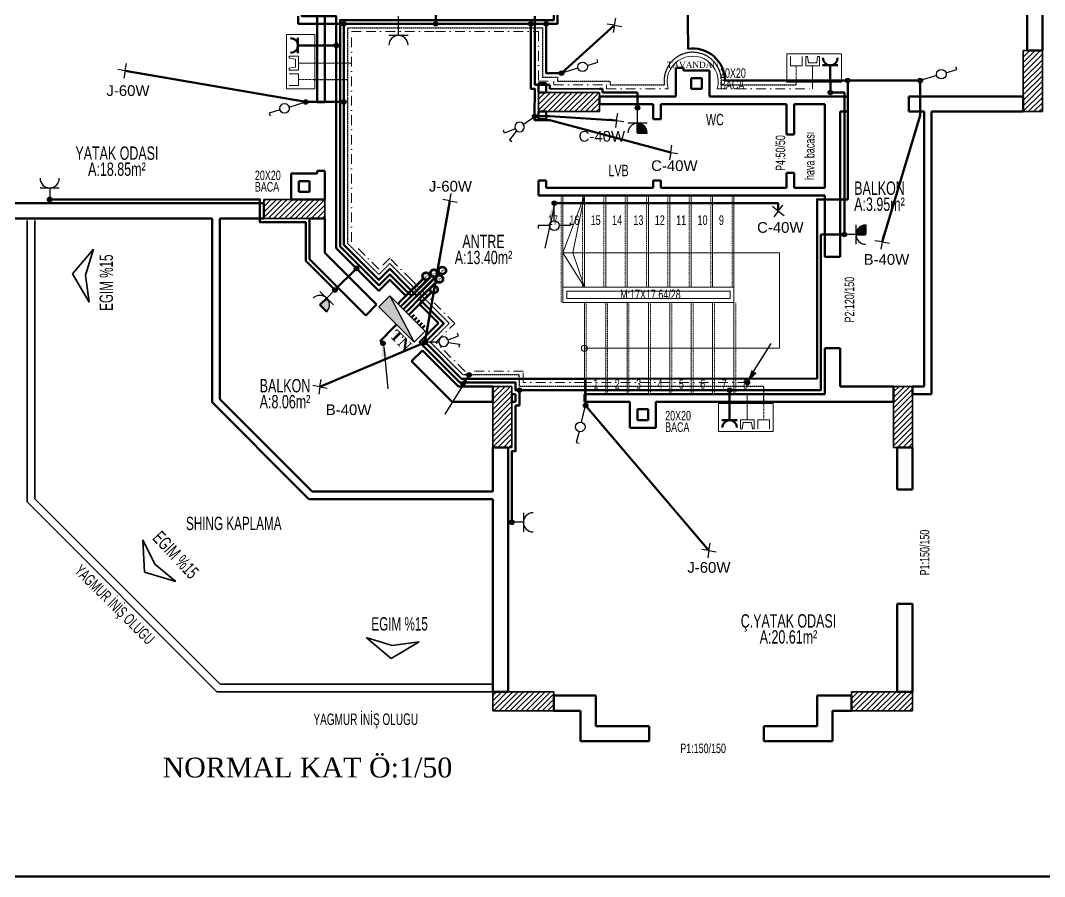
# Model space of a CAD drawing. Header units: millimetres. Extents: x -1928 to 11205, y 969 to 2843.
# Drawn here: x 5630 to 6972, y 969 to 2090 of the extents above; entities that cross this region are included whole.
import ezdxf
from ezdxf.enums import TextEntityAlignment as Align

# ---------------------------------------------------------------- set-up
doc = ezdxf.new("R2010")
doc.units = ezdxf.units.MM
for name, pattern in [('__ZG_T_P__9', [0.1, 0, -0.1]), ('DASHDOT', [25.4, 12.7, -6.35, 0, -6.35]), ('DIVIDE', [1.25, 0.5, -0.25, 0, -0.25, 0, -0.25]), ('HIDDEN', [0.375, 0.25, -0.125])]:
    doc.linetypes.add(name, pattern=pattern)
for name, color, linetype, lineweight in [('1', 180, 'Continuous', 50), ('2', 240, 'Continuous', 35), ('9', 2, 'Continuous', 18), ('AYD.LİNYESİ', 1, 'Continuous', 50), ('DİYAFON', 41, 'DASHDOT', 20), ('DUVAR', 7, 'Continuous', 25), ('EHAT-TV', 7, 'Continuous', 20), ('EHAT_PRIZ', 4, 'Continuous', 50), ('ELEKT', 2, 'Continuous', 50), ('OK', 51, 'Continuous', 20)]:
    doc.layers.add(name, color=color, linetype=linetype, lineweight=lineweight)
for name, color, linetype, lineweight, true_color in [('10', 7, 'Continuous', 13, 0xffc4c4), ('11', 7, '__ZG_T_P__9', 13, 0xffc4c4), ('6', 7, 'Continuous', 25, 0x5454ff), ('7', 7, 'Continuous', 13, 0xd2befc)]:
    doc.layers.add(name, color=color, linetype=linetype, lineweight=lineweight, true_color=true_color)
for name, color, linetype in [('H', 3, 'Continuous'), ('hat', 3, 'Continuous'), ('priz', 4, 'Continuous'), ('S', 2, 'Continuous'), ('TELEFON', 3, 'HIDDEN'), ('ışık', 1, 'Continuous')]:
    doc.layers.add(name, color=color, linetype=linetype)
doc.styles.add('ARIAL', font='arial.ttf')
doc.styles.add('MEKAN', font='times.ttf')
doc.styles.get("Standard").update_dxf_attribs({"font": 'arial.ttf'})

# ---------------------------------------------------------------- blocks, each defined once
blk = doc.blocks.new('ÜÇLÜ GRUP(TEL-TV-PRİZ)')
at = {"layer": 'EHAT-TV', "linetype": 'Continuous'}
blk.add_line((21.5, -2), (1.6, -2), dxfattribs=at)
at = {"layer": 'EHAT-TV', "color": 7, "lineweight": 20}
blk.add_lwpolyline([(25.1, 3.4), (33.5, 4.6), (33.5, 7), (21.5, 7), (21.5, -11), (33.5, -11), (33.5, -8.6), (25.1, -7.4), (25.1, 3.4)], dxfattribs=at)
at = {"layer": 'EHAT_PRIZ'}
for p, q in [((22.1, 31.3), (22.1, 11.2)), ((22.1, 21.2), (1.9, 21.2))]:
    blk.add_line(p, q, dxfattribs=at)
blk.add_arc((31.7, 21.2), 9.6, 90, 270, dxfattribs=at)
at = {"layer": 'OK'}
blk.add_lwpolyline([(0, 35.7), (37, 35.7), (37, -35.7), (0, -35.7)], close=True, dxfattribs=at)
at = {"layer": 'TELEFON', "color": 3, "linetype": 'DIVIDE', "lineweight": 20}
blk.add_line((21.5, -23.5), (1.6, -23.5), dxfattribs=at)
at = {"layer": 'TELEFON', "color": 3, "linetype": 'Continuous', "lineweight": 20}
for p, q in [((21.5, -15.8), (33.5, -15.8)), ((21.5, -31.1), (21.5, -15.8)), ((33.5, -31.1), (21.5, -31.1))]:
    blk.add_line(p, q, dxfattribs=at)
blk = doc.blocks.new('B')
at = {"layer": 'hat'}
blk.add_hatch(color=256, dxfattribs=at).paths.add_polyline_path([(3, -0.1, 1), (-3, -0.1, 1)])
blk.add_circle((0, -0.1), 3, dxfattribs=at)
blk = doc.blocks.new('NORA')
for p, q in [((0, 0.228), (-0.032, 0.228)), ((0, 0.105), (0, 0.228))]:
    blk.add_line(p, q)
blk.add_circle((0, 0.053), 0.0525)
blk = doc.blocks.new('A')
at = {"layer": 'S', "xscale": 100, "yscale": 100, "zscale": 100, "rotation": 180}
blk.add_blockref('NORA', (0, 0), dxfattribs=at)
blk = doc.blocks.new('K')
at = {"layer": 'S', "color": 2}
for p, q in [((-4.5, 22.2), (-7.6, 21.3)), ((-1.4, 10.3), (-4.5, 22.2)), ((1.4, 10.3), (4.5, 22.2)), ((4.5, 22.2), (7.6, 21.3))]:
    blk.add_line(p, q, dxfattribs=at)
blk.add_circle((0, 5.2), 5.25, dxfattribs=at)
blk = doc.blocks.new('VAVIY')
for p, q in [((-0.175, 0.053), (-0.175, 0.021)), ((-0.052, 0.053), (-0.175, 0.053)), ((0.175, 0.053), (0.053, 0.053)), ((0.175, 0.084), (0.175, 0.053))]:
    blk.add_line(p, q)
blk.add_circle((0, 0.053), 0.0525)
blk = doc.blocks.new('V')
at = {"layer": 'S', "xscale": 100, "yscale": 100, "zscale": 100, "rotation": 180}
blk.add_blockref('VAVIY', (0, 10.5), dxfattribs=at)

msp = doc.modelspace()

# ---------------------------------------------------------------- hatches: boundary and pattern name
at = {"layer": 'EHAT_PRIZ', "linetype": 'ByBlock'}
h = msp.add_hatch(color=0, dxfattribs=at)
h.dxf.hatch_style = 1
h.paths.add_polyline_path([(6438.8, 1955.5), (6438.8, 1942.9), (6451.4, 1942.9, 0.414214)])
at = {"layer": 'EHAT_PRIZ'}
h = msp.add_hatch(color=0, dxfattribs=at)
h.dxf.hatch_style = 1
h.paths.add_polyline_path([(6737.5, 1809.6), (6737.5, 1822.2, 0.414214), (6724.9, 1809.6)])
h = msp.add_hatch(color=0, dxfattribs=at)
h.dxf.hatch_style = 1
h.paths.add_polyline_path([(6031.6, 1726.3), (6022.7, 1717.4), (6031.6, 1708.5, 0.414214)])

# ---------------------------------------------------------------- linework, layer by layer
for p, q in [((6317.7, 1792), (6329.8, 1846.6)), ((6613.6, 1667.1), (6583.9, 1619.7)), ((6111.9, 1607.5), (6106.7, 1663.1)), ((6186.9, 1574.4), (6216.6, 1621.8))]:
    msp.add_line(p, q)
at = {"lineweight": 211}
for p, q in [((6149.6, 1729.2), (6179.5, 1759.2)), ((6135.4, 1729.2), (6158.3, 1752.1)), ((6142.5, 1729.2), (6168.9, 1755.7)), ((6152.9, 1725.5), (6175.7, 1748.1)), ((6153.1, 1718.6), (6168.7, 1734.2))]:
    msp.add_line(p, q, dxfattribs=at)
at = {"color": 2, "lineweight": 211, "true_color": 0xf1eb1f}
for centre in [(6162, 1755.2), (6172.3, 1759.1), (6183, 1762.6), (6179.1, 1751.5), (6172.1, 1737.7)]:
    msp.add_circle(centre, 4.82, dxfattribs=at)
for points in [[(6330, 1833.5), (6322.5, 1835.1), (6329.7, 1850.8)], [(6110.9, 1650.7), (6103.3, 1649.9), (6105.3, 1667.1)], [(6212.4, 1609.4), (6205.9, 1613.4), (6217.9, 1625.8)], [(6588.1, 1632.1), (6594.7, 1628.1), (6582.6, 1615.7)]]:
    msp.add_solid(points)
at = {"layer": '1', "color": 180, "linetype": 'ByBlock', "lineweight": 50}
for p, q in [((6949.1, 2150.7), (6949.1, 2050.7)), ((6969.1, 2050.7), (6969.1, 2150.7)), ((6019.1, 2100.7), (6019.1, 2040.7)), ((6029.1, 2040.7), (6029.1, 2100.7)), ((6019.1, 2040.7), (6019.1, 1983.2)), ((6029.1, 1983.2), (6029.1, 2040.7)), ((6949.1, 2050.7), (6969.1, 2050.7)), ((6489.1, 2028.2), (6499.1, 2028.2)), ((6489.1, 2028.2), (6489.1, 1990.7)), ((6499.1, 2024.8), (6499.1, 2028.2)), ((6533.2, 2024.8), (6499.1, 2024.8)), ((6509.1, 2000.7), (6509.1, 2014.8)), ((6509.1, 2014.8), (6523.2, 2014.8)), ((6523.2, 2014.8), (6523.2, 2000.7)), ((6533.2, 2014.8), (6533.2, 2024.8)), ((6533.2, 1990.7), (6533.2, 2014.8)), ((6309.1, 2008.2), (6319.1, 2008.2)), ((6309.1, 2008.2), (6309.1, 1995.7)), ((6319.1, 1995.7), (6319.1, 2008.2)), ((6523.2, 2000.7), (6509.1, 2000.7)), ((6309.1, 1995.7), (6319.1, 1995.7)), ((6489.1, 1990.7), (6389.1, 1990.7)), ((6389.1, 1990.7), (6389.1, 1980.7)), ((6684.1, 1990.7), (6533.2, 1990.7)), ((6704.1, 1990.7), (6684.1, 1990.7)), ((6714.1, 1990.7), (6704.1, 1990.7)), ((6714.1, 1990.7), (6714.1, 1970.7)), ((6794.1, 1970.7), (6794.1, 1990.7)), ((6944.1, 1990.7), (6794.1, 1990.7)), ((6944.1, 1970.7), (6944.1, 1990.7)), ((6029.1, 1983.2), (6019.1, 1983.2)), ((6389.1, 1980.7), (6459.1, 1980.7)), ((6459.1, 1980.7), (6459.1, 1960.7)), ((6469.1, 1980.7), (6634.1, 1980.7)), ((6469.1, 1960.7), (6469.1, 1980.7)), ((6634.1, 1980.7), (6634.1, 1940.7)), ((6644.1, 1980.7), (6684.1, 1980.7)), ((6644.1, 1940.7), (6644.1, 1980.7)), ((6684.1, 1980.7), (6684.1, 1870.7)), ((6309.1, 1970.7), (6309.1, 1960.7)), ((6319.1, 1970.7), (6309.1, 1970.7)), ((6319.1, 1960.7), (6309.1, 1960.7)), ((6319.1, 1960.7), (6319.1, 1970.7)), ((6469.1, 1960.7), (6459.1, 1960.7)), ((6704.1, 1780.7), (6704.1, 1970.7)), ((6704.1, 1970.7), (6714.1, 1970.7)), ((6794.1, 1970.7), (6814.1, 1970.7)), ((6814.1, 1970.7), (6814.1, 1610.7)), ((6824.1, 1600.7), (6824.1, 1970.7)), ((6824.1, 1970.7), (6944.1, 1970.7)), ((6644.1, 1940.7), (6634.1, 1940.7)), ((6019.1, 1893.2), (6029.1, 1893.2)), ((6019.1, 1893.2), (6019.1, 1889.8)), ((6029.1, 1855.7), (6029.1, 1893.2)), ((6019.1, 1889.8), (5984.9, 1889.8)), ((5984.9, 1889.8), (5984.9, 1879.8)), ((5984.9, 1879.8), (5984.9, 1855.7)), ((5994.9, 1865.7), (5994.9, 1879.8)), ((5994.9, 1879.8), (6009.1, 1879.8)), ((6009.1, 1879.8), (6009.1, 1865.7)), ((6309.1, 1880.7), (6319.1, 1880.7)), ((6309.1, 1880.7), (6309.1, 1860.7)), ((6319.1, 1870.7), (6319.1, 1880.7)), ((6459.1, 1880.7), (6469.1, 1880.7)), ((6459.1, 1880.7), (6459.1, 1870.7)), ((6469.1, 1870.7), (6469.1, 1880.7)), ((6634.1, 1890.7), (6644.1, 1890.7)), ((6634.1, 1890.7), (6634.1, 1870.7)), ((6644.1, 1870.7), (6644.1, 1890.7)), ((6009.1, 1865.7), (5994.9, 1865.7)), ((6459.1, 1870.7), (6319.1, 1870.7)), ((6634.1, 1870.7), (6469.1, 1870.7)), ((6684.1, 1870.7), (6644.1, 1870.7)), ((5984.9, 1855.7), (5994.9, 1855.7)), ((5994.9, 1855.7), (6009.1, 1855.7)), ((6009.1, 1855.7), (6019.1, 1855.7)), ((6019.1, 1855.7), (6029.1, 1855.7)), ((6309.1, 1860.7), (6319.1, 1860.7)), ((6319.1, 1860.7), (6684.1, 1860.7)), ((6684.1, 1860.7), (6684.1, 1780.7)), ((5949.1, 1850.7), (5534.1, 1850.7)), ((5949.1, 1830.7), (5949.1, 1850.7)), ((5534.1, 1830.7), (5881.5, 1830.7)), ((5881.5, 1830.7), (5881.5, 1590)), ((5891.5, 1830.7), (5949.1, 1830.7)), ((5891.5, 1594.1), (5891.5, 1830.7)), ((6009.1, 1830.7), (6009.1, 1777.4)), ((6029.1, 1830.7), (6009.1, 1830.7)), ((6029.1, 1785.7), (6029.1, 1830.7)), ((6096.8, 1718), (6029.1, 1785.7)), ((6009.1, 1777.4), (6082.7, 1703.8)), ((6704.1, 1780.7), (6684.1, 1780.7)), ((6096.8, 1718), (6082.7, 1703.8)), ((6142.8, 1643.7), (6156.9, 1657.8)), ((6204.1, 1610.7), (6156.9, 1657.8)), ((6684.1, 1660.7), (6704.1, 1660.7)), ((6684.1, 1660.7), (6684.1, 1600.7)), ((6704.1, 1610.7), (6704.1, 1660.7)), ((6142.8, 1643.7), (6195.8, 1590.7)), ((6249.1, 1610.7), (6204.1, 1610.7)), ((6249.1, 1590.7), (6249.1, 1610.7)), ((6774.1, 1610.7), (6704.1, 1610.7)), ((6774.1, 1590.7), (6774.1, 1610.7)), ((6814.1, 1610.7), (6799.1, 1610.7)), ((6799.1, 1610.7), (6799.1, 1600.7)), ((6279.1, 1600.7), (6274.1, 1600.7)), ((6274.1, 1600.7), (6274.1, 1590.7)), ((6279.1, 1600.7), (6279.1, 1590.7)), ((6369.1, 1590.7), (6369.1, 1600.7)), ((6684.1, 1600.7), (6369.1, 1600.7)), ((6799.1, 1600.7), (6814.1, 1600.7)), ((6814.1, 1600.7), (6824.1, 1600.7)), ((5881.5, 1590), (5998.3, 1473.1)), ((6012.5, 1473.1), (5891.5, 1594.1)), ((6195.8, 1590.7), (6249.1, 1590.7)), ((6274.1, 1590.7), (6279.1, 1590.7)), ((6369.1, 1590.7), (6428.7, 1590.7)), ((6428.7, 1590.7), (6428.7, 1580.7)), ((6462.9, 1590.7), (6684.1, 1590.7)), ((6462.9, 1580.7), (6462.9, 1590.7)), ((6684.1, 1590.7), (6704.1, 1590.7)), ((6704.1, 1590.7), (6774.1, 1590.7)), ((6428.7, 1580.7), (6428.7, 1556.6)), ((6438.7, 1580.7), (6452.9, 1580.7)), ((6438.7, 1566.6), (6438.7, 1580.7)), ((6452.9, 1580.7), (6452.9, 1566.6)), ((6462.9, 1556.6), (6462.9, 1580.7)), ((6428.7, 1556.6), (6438.7, 1556.6)), ((6452.9, 1566.6), (6438.7, 1566.6)), ((6438.7, 1556.6), (6452.9, 1556.6)), ((6452.9, 1556.6), (6462.9, 1556.6)), ((6249.1, 1530.7), (6249.1, 1473.1)), ((6269.1, 1530.7), (6249.1, 1530.7)), ((6269.1, 1210.7), (6269.1, 1530.7)), ((6799.1, 1530.7), (6779.1, 1530.7)), ((6779.1, 1530.7), (6779.1, 1475.7)), ((6799.1, 1475.7), (6799.1, 1530.7)), ((6799.1, 1475.7), (6779.1, 1475.7)), ((5998.3, 1473.1), (6008.3, 1463.1)), ((6008.3, 1463.1), (6249.1, 1463.1)), ((6249.1, 1473.1), (6012.5, 1473.1)), ((6249.1, 1463.1), (6249.1, 1210.7)), ((6779.1, 1325.7), (6799.1, 1325.7)), ((6779.1, 1325.7), (6779.1, 1210.7)), ((6799.1, 1210.7), (6799.1, 1325.7)), ((6249.1, 1210.7), (6269.1, 1210.7)), ((6779.1, 1210.7), (6799.1, 1210.7)), ((6364.1, 1205.7), (6329.1, 1205.7)), ((6329.1, 1205.7), (6329.1, 1185.7)), ((6384.1, 1205.7), (6364.1, 1205.7)), ((6384.1, 1165.7), (6384.1, 1205.7)), ((6694.1, 1205.7), (6674.1, 1205.7)), ((6674.1, 1205.7), (6674.1, 1165.7)), ((6719.1, 1205.7), (6694.1, 1205.7)), ((6719.1, 1185.7), (6719.1, 1205.7)), ((6329.1, 1185.7), (6364.1, 1185.7)), ((6364.1, 1185.7), (6364.1, 1145.7)), ((6694.1, 1185.7), (6719.1, 1185.7)), ((6694.1, 1145.7), (6694.1, 1185.7)), ((6454.1, 1165.7), (6384.1, 1165.7)), ((6454.1, 1165.7), (6454.1, 1145.7)), ((6604.1, 1145.7), (6604.1, 1165.7)), ((6674.1, 1165.7), (6604.1, 1165.7)), ((6364.1, 1145.7), (6384.1, 1145.7)), ((6384.1, 1145.7), (6454.1, 1145.7)), ((6604.1, 1145.7), (6674.1, 1145.7)), ((6674.1, 1145.7), (6694.1, 1145.7))]:
    msp.add_line(p, q, dxfattribs=at)
at = {"layer": '10', "color": 254, "linetype": 'ByBlock', "lineweight": 13, "true_color": 0xffc4c4}
for p, q in [((6341.1, 1785.7), (6369.1, 1860.7)), ((6341.1, 1720.7), (6341.1, 1860.7)), ((6369.1, 1860.7), (6354, 1785.7)), ((6369.1, 1740.7), (6369.1, 1860.7)), ((6397.1, 1740.7), (6397.1, 1860.7)), ((6425.1, 1740.7), (6425.1, 1860.7)), ((6453.1, 1740.7), (6453.1, 1860.7)), ((6481.1, 1740.7), (6481.1, 1860.7)), ((6509.1, 1740.7), (6509.1, 1860.7)), ((6537.1, 1740.7), (6537.1, 1860.7)), ((6565.1, 1720.7), (6565.1, 1860.7)), ((6369.1, 1740.7), (6341.1, 1785.7)), ((6341.1, 1785.7), (6624.6, 1785.7)), ((6354, 1785.7), (6369.1, 1740.7)), ((6624.6, 1785.7), (6624.6, 1660.7)), ((6341.1, 1740.7), (6565.1, 1740.7)), ((6346.1, 1735.7), (6560.1, 1735.7)), ((6346.1, 1725.7), (6346.1, 1735.7)), ((6560.1, 1735.7), (6560.1, 1725.7)), ((6565.1, 1720.7), (6341.1, 1720.7)), ((6560.1, 1725.7), (6346.1, 1725.7)), ((6369.1, 1720.7), (6369.1, 1600.7)), ((6397.1, 1720.7), (6397.1, 1600.7)), ((6425.1, 1720.7), (6425.1, 1600.7)), ((6453.1, 1720.7), (6453.1, 1600.7)), ((6481.1, 1720.7), (6481.1, 1600.7)), ((6509.1, 1720.7), (6509.1, 1600.7)), ((6537.1, 1720.7), (6537.1, 1600.7)), ((6565.1, 1720.7), (6565.1, 1600.7)), ((6369.1, 1660.7), (6624.6, 1660.7))]:
    msp.add_line(p, q, dxfattribs=at)
msp.add_circle((6369.1, 1660.7), 3.92, dxfattribs=at)
at = {"layer": '11', "color": 254, "linetype": '__ZG_T_P__9', "lineweight": 13, "true_color": 0xffc4c4}
for p, q in [((6338.6, 1720.7), (6338.6, 1860.7)), ((6366.6, 1740.7), (6366.6, 1860.7)), ((6394.6, 1740.7), (6394.6, 1860.7)), ((6422.6, 1740.7), (6422.6, 1860.7)), ((6450.6, 1740.7), (6450.6, 1860.7)), ((6478.6, 1740.7), (6478.6, 1860.7)), ((6506.6, 1740.7), (6506.6, 1860.7)), ((6534.6, 1740.7), (6534.6, 1860.7)), ((6562.6, 1740.7), (6562.6, 1860.7)), ((6371.6, 1720.7), (6371.6, 1600.7)), ((6399.6, 1720.7), (6399.6, 1600.7)), ((6427.6, 1720.7), (6427.6, 1600.7)), ((6455.6, 1720.7), (6455.6, 1600.7)), ((6483.6, 1720.7), (6483.6, 1600.7)), ((6511.6, 1720.7), (6511.6, 1600.7)), ((6539.6, 1720.7), (6539.6, 1600.7)), ((6567.6, 1720.7), (6567.6, 1600.7))]:
    msp.add_line(p, q, dxfattribs=at)
at = {"layer": '2', "color": 240, "linetype": 'ByBlock', "lineweight": 35}
for p, q in [((6944.1, 2035), (6959.7, 2050.7)), ((6944.1, 2049.2), (6945.6, 2050.7)), ((6944.1, 2028), (6966.8, 2050.7)), ((6944.1, 2042.1), (6952.7, 2050.7)), ((6949.1, 2050.7), (6944.1, 2050.7)), ((6944.1, 2050.7), (6944.1, 1990.7)), ((6944.1, 2020.9), (6969.1, 2045.9)), ((6969.1, 2050.7), (6949.1, 2050.7)), ((6969.1, 1970.7), (6969.1, 2050.7)), ((6944.1, 2013.8), (6969.1, 2038.8)), ((6944.1, 2006.7), (6969.1, 2031.7)), ((6509.1, 2014.8), (6523.2, 2014.8)), ((6509.1, 2000.7), (6509.1, 2014.8)), ((6523.2, 2014.8), (6523.2, 2000.7)), ((6944.1, 1999.7), (6969.1, 2024.7)), ((6944.1, 1992.6), (6969.1, 2017.6)), ((6523.2, 2000.7), (6509.1, 2000.7)), ((6944.1, 1985.5), (6969.1, 2010.5)), ((6944.1, 1978.5), (6969.1, 2003.5)), ((6309.1, 1979.9), (6324.9, 1995.7)), ((6309.1, 1994), (6310.8, 1995.7)), ((6309.1, 1972.8), (6332, 1995.7)), ((6309.1, 1986.9), (6317.9, 1995.7)), ((6309.1, 1995.7), (6309.1, 1970.7)), ((6319.1, 1995.7), (6309.1, 1995.7)), ((6314.1, 1970.7), (6339.1, 1995.7)), ((6389.1, 1995.7), (6319.1, 1995.7)), ((6321.1, 1970.7), (6346.1, 1995.7)), ((6328.2, 1970.7), (6353.2, 1995.7)), ((6335.3, 1970.7), (6360.3, 1995.7)), ((6342.3, 1970.7), (6367.3, 1995.7)), ((6349.4, 1970.7), (6374.4, 1995.7)), ((6356.5, 1970.7), (6381.5, 1995.7)), ((6363.6, 1970.7), (6388.6, 1995.7)), ((6370.6, 1970.7), (6389.1, 1989.1)), ((6389.1, 1990.7), (6389.1, 1995.7)), ((6389.1, 1980.7), (6389.1, 1990.7)), ((6944.1, 1971.4), (6969.1, 1996.4)), ((6944.1, 1990.7), (6944.1, 1970.7)), ((6950.5, 1970.7), (6969.1, 1989.3)), ((6377.7, 1970.7), (6389.1, 1982.1)), ((6384.8, 1970.7), (6389.1, 1975)), ((6389.1, 1970.7), (6389.1, 1980.7)), ((6957.5, 1970.7), (6969.1, 1982.2)), ((6964.6, 1970.7), (6969.1, 1975.2)), ((6309.1, 1970.7), (6319.1, 1970.7)), ((6319.1, 1970.7), (6389.1, 1970.7)), ((6944.1, 1970.7), (6969.1, 1970.7)), ((5994.9, 1879.8), (6009.1, 1879.8)), ((5994.9, 1865.7), (5994.9, 1879.8)), ((6009.1, 1879.8), (6009.1, 1865.7)), ((6009.1, 1865.7), (5994.9, 1865.7)), ((5949.1, 1832), (5972.8, 1855.7)), ((5949.1, 1846.1), (5958.6, 1855.7)), ((5949.1, 1839.1), (5965.7, 1855.7)), ((5949.1, 1853.2), (5951.6, 1855.7)), ((5949.1, 1855.7), (5949.1, 1850.7)), ((5984.9, 1855.7), (5949.1, 1855.7)), ((5954.9, 1830.7), (5979.9, 1855.7)), ((5961.9, 1830.7), (5986.9, 1855.7)), ((5969, 1830.7), (5994, 1855.7)), ((5976.1, 1830.7), (6001.1, 1855.7)), ((5983.1, 1830.7), (6008.1, 1855.7)), ((5994.9, 1855.7), (5984.9, 1855.7)), ((5990.2, 1830.7), (6015.2, 1855.7)), ((6009.1, 1855.7), (5994.9, 1855.7)), ((5997.3, 1830.7), (6022.3, 1855.7)), ((6004.4, 1830.7), (6029.1, 1855.4)), ((6019.1, 1855.7), (6009.1, 1855.7)), ((6029.1, 1855.7), (6019.1, 1855.7)), ((6029.1, 1830.7), (6029.1, 1855.7)), ((5949.1, 1850.7), (5949.1, 1830.7)), ((6011.4, 1830.7), (6029.1, 1848.3)), ((6018.5, 1830.7), (6029.1, 1841.3)), ((5639.1, 1828.2), (5639.1, 1459.3)), ((5649.1, 1828.2), (5649.1, 1463.4)), ((5949.1, 1830.7), (6009.1, 1830.7)), ((6009.1, 1830.7), (6029.1, 1830.7)), ((6025.6, 1830.7), (6029.1, 1834.2)), ((5726, 1790.7), (5698.5, 1758)), ((5715.8, 1756.6), (5726, 1790.7)), ((5720.3, 1721.3), (5698.5, 1758)), ((5715.8, 1756.6), (5720.3, 1721.3)), ((6249.1, 1594.6), (6265.2, 1610.7)), ((6249.1, 1608.7), (6251, 1610.7)), ((6249.1, 1587.5), (6272.3, 1610.7)), ((6249.1, 1601.7), (6258.1, 1610.7)), ((6274.1, 1610.7), (6249.1, 1610.7)), ((6249.1, 1610.7), (6249.1, 1590.7)), ((6274.1, 1600.7), (6274.1, 1610.7)), ((6774.1, 1596.3), (6788.4, 1610.7)), ((6774.1, 1610.5), (6774.3, 1610.7)), ((6774.1, 1589.3), (6795.5, 1610.7)), ((6774.1, 1603.4), (6781.4, 1610.7)), ((6799.1, 1610.7), (6774.1, 1610.7)), ((6774.1, 1610.7), (6774.1, 1590.7)), ((6799.1, 1600.7), (6799.1, 1610.7)), ((6249.1, 1580.4), (6274.1, 1605.4)), ((6249.1, 1573.4), (6274.1, 1598.4)), ((6274.1, 1590.7), (6274.1, 1600.7)), ((6774.1, 1582.2), (6799.1, 1607.2)), ((6774.1, 1575.1), (6799.1, 1600.1)), ((6799.1, 1530.7), (6799.1, 1600.7)), ((6249.1, 1566.3), (6274.1, 1591.3)), ((6249.1, 1590.7), (6249.1, 1530.7)), ((6249.1, 1559.2), (6274.1, 1584.2)), ((6274.1, 1530.7), (6274.1, 1590.7)), ((6774.1, 1568), (6799.1, 1593)), ((6774.1, 1590.7), (6774.1, 1530.7)), ((6774.1, 1561), (6799.1, 1586)), ((6249.1, 1552.2), (6274.1, 1577.2)), ((6249.1, 1545.1), (6274.1, 1570.1)), ((6438.7, 1580.7), (6452.9, 1580.7)), ((6438.7, 1566.6), (6438.7, 1580.7)), ((6452.9, 1580.7), (6452.9, 1566.6)), ((6774.1, 1553.9), (6799.1, 1578.9)), ((6774.1, 1546.8), (6799.1, 1571.8)), ((6249.1, 1538), (6274.1, 1563)), ((6452.9, 1566.6), (6438.7, 1566.6)), ((6774.1, 1539.8), (6799.1, 1564.8)), ((6774.1, 1532.7), (6799.1, 1557.7)), ((6249.1, 1530.9), (6274.1, 1555.9)), ((6255.9, 1530.7), (6274.1, 1548.9)), ((6779.2, 1530.7), (6799.1, 1550.6)), ((6786.2, 1530.7), (6799.1, 1543.5)), ((6249.1, 1530.7), (6269.1, 1530.7)), ((6263, 1530.7), (6274.1, 1541.8)), ((6269.1, 1530.7), (6274.1, 1530.7)), ((6270, 1530.7), (6274.1, 1534.7)), ((6774.1, 1530.7), (6779.1, 1530.7)), ((6779.1, 1530.7), (6799.1, 1530.7)), ((6793.3, 1530.7), (6799.1, 1536.5)), ((5649.1, 1463.4), (5891.8, 1220.7)), ((5639.1, 1459.3), (5887.7, 1210.7)), ((5806.6, 1377.8), (5790.9, 1409.8)), ((5790.9, 1409.8), (5793, 1367.1)), ((5806.6, 1377.8), (5834.1, 1355.2)), ((5834.1, 1355.2), (5793, 1367.1)), ((6117.4, 1271.3), (6083.3, 1281.6)), ((6083.3, 1281.6), (6116, 1254.1)), ((6152.7, 1275.9), (6116, 1254.1)), ((6117.4, 1271.3), (6152.7, 1275.9)), ((5887.7, 1210.7), (6248.6, 1210.7)), ((5891.8, 1220.7), (6248.6, 1220.7)), ((6249.1, 1198.6), (6261.2, 1210.7)), ((6249.1, 1191.5), (6268.2, 1210.7)), ((6249.1, 1205.7), (6254.1, 1210.7)), ((6249.1, 1210.7), (6249.1, 1185.7)), ((6269.1, 1210.7), (6249.1, 1210.7)), ((6250.3, 1185.7), (6275.3, 1210.7)), ((6257.4, 1185.7), (6282.4, 1210.7)), ((6264.5, 1185.7), (6289.5, 1210.7)), ((6329.1, 1210.7), (6269.1, 1210.7)), ((6271.5, 1185.7), (6296.5, 1210.7)), ((6278.6, 1185.7), (6303.6, 1210.7)), ((6285.7, 1185.7), (6310.7, 1210.7)), ((6292.7, 1185.7), (6317.7, 1210.7)), ((6299.8, 1185.7), (6324.8, 1210.7)), ((6306.9, 1185.7), (6329.1, 1207.9)), ((6329.1, 1205.7), (6329.1, 1210.7)), ((6719.1, 1187.8), (6742, 1210.7)), ((6719.1, 1201.9), (6727.9, 1210.7)), ((6719.1, 1194.8), (6734.9, 1210.7)), ((6719.1, 1209), (6720.8, 1210.7)), ((6719.1, 1210.7), (6719.1, 1205.7)), ((6779.1, 1210.7), (6719.1, 1210.7)), ((6724.1, 1185.7), (6749.1, 1210.7)), ((6731.1, 1185.7), (6756.1, 1210.7)), ((6738.2, 1185.7), (6763.2, 1210.7)), ((6745.3, 1185.7), (6770.3, 1210.7)), ((6752.4, 1185.7), (6777.4, 1210.7)), ((6759.4, 1185.7), (6784.4, 1210.7)), ((6766.5, 1185.7), (6791.5, 1210.7)), ((6773.6, 1185.7), (6798.6, 1210.7)), ((6799.1, 1210.7), (6779.1, 1210.7)), ((6799.1, 1185.7), (6799.1, 1210.7)), ((6314, 1185.7), (6329.1, 1200.8)), ((6329.1, 1185.7), (6329.1, 1205.7)), ((6719.1, 1205.7), (6719.1, 1185.7)), ((6780.6, 1185.7), (6799.1, 1204.1)), ((6787.7, 1185.7), (6799.1, 1197.1)), ((6249.1, 1185.7), (6329.1, 1185.7)), ((6321, 1185.7), (6329.1, 1193.8)), ((6328.1, 1185.7), (6329.1, 1186.7)), ((6719.1, 1185.7), (6799.1, 1185.7)), ((6794.8, 1185.7), (6799.1, 1190))]:
    msp.add_line(p, q, dxfattribs=at)
at = {"layer": '7', "color": 254, "linetype": 'ByBlock', "lineweight": 13, "true_color": 0xd2befc}
for p, q in [((6358.9, 1970.7), (6338, 1970.7)), ((6360.5, 1970.7), (6364.2, 1970.7))]:
    msp.add_line(p, q, dxfattribs=at)
at = {"layer": 'AYD.LİNYESİ'}
for p, q in [((5994.1, 2095.7), (5994.1, 2085.7)), ((5994.1, 2085.7), (6054.1, 2085.7)), ((6319, 2085.8), (6319.1, 2020.7))]:
    msp.add_line(p, q, dxfattribs=at)
at = {"layer": 'AYD.LİNYESİ', "linetype": 'ByBlock'}
for p, q in [((6004.1, 1983.4), (5767.5, 2024.3)), ((6004.1, 1983.4), (6054.1, 1983.4)), ((6160.2, 1668.2), (6193.1, 1853.8)), ((6131.9, 1711.6), (6135.4, 1715.1)), ((6135.4, 1708), (6139, 1711.6)), ((6142.5, 1700.9), (6146, 1704.5)), ((6146, 1697.4), (6149.6, 1700.9)), ((6149.6, 1693.9), (6153.1, 1697.4)), ((6153.1, 1690.3), (6156.7, 1693.9)), ((6156.7, 1686.8), (6160.2, 1690.3)), ((6022.7, 1610.2), (6160.2, 1668.2))]:
    msp.add_line(p, q, dxfattribs=at)
at = {"layer": 'AYD.LİNYESİ'}
for points in [[(6484.1, 2350.2), (6504.1, 2350.2), (6504.1, 2125.8), (6504.9, 2053)], [(6334.1, 2085.7), (6334.1, 2200.7)], [(6339.1, 2021), (6408.6, 2083.9)], [(6319.1, 2021), (6339.1, 2021)], [(6339, 2021.1), (6339, 2021)], [(6553.2, 2011.4), (6809.1, 2011.4), (6809.1, 1995.7)], [(6704.1, 1855.7), (6714.1, 1855.7), (6714.1, 2011.4)], [(6809.1, 1995.7), (6809.1, 1970.7), (6809.1, 1965.7), (6759.2, 1800)], [(6304, 1964.7), (6319.1, 1964.7), (6324.1, 1964.7), (6411.3, 1959.3)], [(6304, 1964.7), (6304, 1959.7), (6324.1, 1959.7)], [(6370.8, 1620.6), (6674.1, 1620.9), (6674.1, 1620.9), (6674.1, 1855.7), (6674.1, 1855.7), (6704.1, 1855.7)], [(6623.2, 1840.4), (6623.2, 1850.7)], [(6105.3, 1667.1), (6101.9, 1670.5), (6119.5, 1688.2)]]:
    msp.add_lwpolyline(points, dxfattribs=at)
at = {"layer": 'AYD.LİNYESİ', "linetype": 'ByBlock'}
for points in [[(6174.4, 2085.8), (6174.4, 2115.7)], [(6174.4, 2085.7), (6334.1, 2085.7)], [(6304.1, 2085.7), (6299.1, 2085.7), (6299.1, 2000.7), (6304.1, 2000.7), (6304, 1964.7)], [(6324.1, 1959.7), (6482.2, 1917.3)], [(6623.2, 1850.7), (6623.2, 1850.7), (6623.2, 1850.7), (6329.8, 1850.7)], [(6135.4, 1743.4), (6149.6, 1729.2)], [(6135.2, 1714.9), (6149.6, 1729.2)], [(6139, 1711.6), (6152.9, 1725.5), (6185.1, 1693.3), (6167.6, 1675.8), (6160.4, 1668.6), (6208.2, 1620.7), (6285.8, 1620.6)], [(6119.5, 1688.2), (6123, 1691.7)], [(6370.8, 1620.6), (6285.8, 1620.6)], [(6370.8, 1585.7), (6370.8, 1620.6)], [(6370.8, 1585.7), (6532.3, 1395.6)]]:
    msp.add_lwpolyline(points, dxfattribs=at)
at = {"layer": 'AYD.LİNYESİ', "color": 1, "linetype": 'ByBlock'}
msp.add_lwpolyline([(6135.4, 1743.4), (6114.2, 1764.6), (6099.9, 1750.2), (6054.1, 1796.1), (6054.1, 2085.7), (6083.1, 2085.7), (6174.4, 2085.7)], dxfattribs=at)
at = {"layer": 'AYD.LİNYESİ'}
msp.add_arc((6511.1, 2011.4), 42.1, 359.582, 98.5876, dxfattribs=at)
at = {"layer": 'DUVAR', "color": 7, "linetype": 'ByBlock', "lineweight": 50}
msp.add_line((6338.3, 1860.7), (6397.3, 1860.7), dxfattribs=at)
at = {"layer": 'EHAT-TV', "linetype": 'DASHDOT'}
for points in [[(6142.5, 1750.4), (6114.2, 1778.7), (6099.9, 1764.4), (6064.1, 1800.2), (6064.1, 2075.7), (6083.1, 2075.7), (6174.4, 2075.7)], [(6174.4, 2075.7), (6304.1, 2075.7)], [(6304.1, 2075.7), (6309.1, 2075.7), (6309.1, 2010.7), (6329.1, 2010.7), (6329.1, 2005.7), (6398.1, 2005.7), (6398.1, 2000.7), (6479.1, 2000.7)], [(6543.2, 2000.7), (6668.1, 2000.7), (6668.1, 2005.7)], [(6142.6, 1750.4), (6156.5, 1736.1)], [(6213.2, 1630.7), (6212.4, 1630.7), (6174.5, 1668.6), (6199.3, 1693.3), (6156.5, 1736.1)], [(6582.6, 1615.7), (6369.1, 1615.7), (6289, 1615.7), (6288.9, 1630.7), (6213.2, 1630.7)], [(6582.6, 1586.8), (6582.6, 1615.7)]]:
    msp.add_lwpolyline(points, dxfattribs=at)
at = {"layer": 'EHAT-TV', "linetype": 'ByBlock'}
for points in [[(6014.5, 2034.2), (6064.1, 2034.2)], [(6668.1, 2010.9), (6668.1, 2005.7)], [(6668.1, 2005.7), (6668.1, 2010.9)]]:
    msp.add_lwpolyline(points, dxfattribs=at)
at = {"layer": 'EHAT-TV'}
msp.add_arc((6511.1, 2010.1), 33.4, 343.7037, 196.2963, dxfattribs=at)
at = {"layer": 'EHAT_PRIZ', "linetype": 'ByBlock'}
for p, q in [((6304.1, 2095.7), (6304.1, 2005.7)), ((6014.1, 2057.4), (6044.1, 2057.4)), ((6304.1, 2005.7), (6324.1, 2005.7)), ((6324.1, 2000.7), (6324.1, 2005.7)), ((6393.1, 2000.7), (6389.1, 2000.7)), ((6393.1, 1995.7), (6393.1, 2000.7)), ((6691.4, 1995.7), (6691.4, 2011.3)), ((6438.8, 1955.5), (6438.8, 1942.9)), ((6438.8, 1942.9), (6451.4, 1942.9)), ((6128.4, 1736.3), (6135.4, 1729.2)), ((6124.8, 1718.6), (6128.4, 1722.2)), ((6135.4, 1729.2), (6128.4, 1722.2)), ((6128.4, 1715.1), (6131.9, 1718.6)), ((6153.1, 1718.6), (6142.5, 1708)), ((6178.2, 1693.5), (6153.1, 1718.6)), ((6139, 1704.5), (6142.5, 1708)), ((6559.4, 1586.5), (6559.4, 1605.7)), ((6279.1, 1525.7), (6279.1, 1530.7)), ((6274.1, 1525.7), (6279.1, 1525.7))]:
    msp.add_line(p, q, dxfattribs=at)
at = {"layer": 'EHAT_PRIZ', "linetype": 'ByBlock', "lineweight": 35}
msp.add_line((6389.1, 2000.7), (6324.1, 2000.7), dxfattribs=at)
at = {"layer": 'EHAT_PRIZ', "linetype": 'ByBlock', "lineweight": 50}
for p, q in [((6438.8, 1995.7), (6393.1, 1995.7)), ((6274.1, 1432.6), (6274.1, 1525.7))]:
    msp.add_line(p, q, dxfattribs=at)
at = {"layer": 'EHAT_PRIZ'}
for p, q in [((6737.5, 1809.6), (6737.5, 1822.2)), ((6724.9, 1809.6), (6737.5, 1809.6)), ((6031.6, 1726.3), (6022.7, 1717.4)), ((6022.7, 1717.4), (6031.6, 1708.5))]:
    msp.add_line(p, q, dxfattribs=at)
at = {"layer": 'EHAT_PRIZ', "linetype": 'ByBlock'}
for points in [[(5839.6, 2220.7), (5842.6, 2220.7), (5884.7, 2220.7), (5965.7, 2220.7), (5999.1, 2220.7), (5999.1, 2095.7), (6044.1, 2095.7), (6044.1, 1791.9), (6099.9, 1736.1), (6103.6, 1739.8), (6114.2, 1750.4), (6128.4, 1736.3)], [(6131.9, 1739.8), (6114.2, 1757.5), (6100.1, 1743.4), (6099.9, 1743.2), (6049.1, 1794), (6049.1, 2085.7)], [(6438.8, 1975.7), (6438.8, 1995.7)], [(6131.9, 1739.8), (6142.5, 1729.2)], [(6131.9, 1739.8), (6142.5, 1729.2), (6131.9, 1718.6)], [(6142.5, 1729.2), (6131.9, 1718.6)], [(6178.2, 1693.5), (6164.1, 1679.4)], [(6284.1, 1585.7), (6284.1, 1605.7), (6279.1, 1605.7), (6279.1, 1615.7), (6206.1, 1615.7), (6160.5, 1661.4), (6153.3, 1668.6), (6164.1, 1679.4)], [(6559.3, 1605.8), (6679.1, 1605.8), (6679, 1679.3)], [(6559.4, 1586.5), (6559.4, 1605.7), (6284.1, 1605.7)], [(6274.1, 1432.6), (6274.1, 1525.7), (6279.1, 1525.7), (6279.1, 1585.7)], [(6279.1, 1585.7), (6284.1, 1585.7)]]:
    msp.add_lwpolyline(points, dxfattribs=at)
at = {"layer": 'EHAT_PRIZ'}
for points in [[(6329.1, 2180.7), (6329.1, 2095.7), (6329.1, 2090.7), (6049.1, 2090.7), (6049.1, 2085.7)], [(6709.7, 1809.6), (6709.7, 1990.7), (6709.7, 1995.7), (6691.4, 1995.7)], [(6042.3, 1737.1), (6004.1, 1775.3), (6004.1, 1825.7), (5949.1, 1825.7), (5944.1, 1825.7), (5944.1, 1855.7), (5668.7, 1855.7)], [(6709.7, 1809.6), (6684.1, 1809.6), (6679.1, 1809.6), (6679, 1679.3)], [(6042.3, 1737.1), (6070.6, 1765.4)]]:
    msp.add_lwpolyline(points, dxfattribs=at)
at = {"layer": 'ELEKT', "color": 11, "true_color": 0xff8088}
msp.add_lwpolyline([(1234.8, 2843.1), (7106.8, 2843.1), (7106.8, 968.5), (1234.8, 968.5)], close=True, dxfattribs=at)
at = {"layer": 'priz', "color": 4}
for p, q in [((6125.6, 2070.6), (6125.6, 2095.8)), ((6138.2, 2070.6), (6113.1, 2070.6)), ((6438.8, 1955.5), (6438.8, 1975.7)), ((6451.3, 1955.5), (6426.2, 1955.5)), ((5656.1, 1870.9), (5681.2, 1870.9)), ((5668.7, 1870.9), (5668.7, 1855.7)), ((6724.9, 1822.2), (6724.9, 1797.1)), ((6724.9, 1809.6), (6709.7, 1809.6)), ((6040.5, 1717.4), (6022.7, 1735.2)), ((6031.6, 1726.3), (6042.3, 1737.1)), ((6289.3, 1445.1), (6289.3, 1420)), ((6289.3, 1432.6), (6274.1, 1432.6))]:
    msp.add_line(p, q, dxfattribs=at)
for centre, start, end in [((6125.6, 2057.9), 90, 180), ((6125.6, 2057.9), 0, 90), ((6438.8, 1942.9), 90, 180), ((6438.8, 1942.9), 0, 90), ((5668.7, 1883.5), 180, 270), ((5668.7, 1883.5), 270, 0), ((6737.5, 1809.6), 90, 180), ((6737.5, 1809.6), 180, 270), ((6022.7, 1717.4), 45, 135), ((6022.7, 1717.4), 315, 45), ((6301.9, 1432.6), 90, 180), ((6301.9, 1432.6), 180, 270)]:
    msp.add_arc(centre, 12.6, start, end, dxfattribs=at)
at = {"layer": 'S', "color": 1}
for p, q in [((6408.6, 2083.9), (6410.2, 2093.4)), ((6408.6, 2083.9), (6399.1, 2085.5)), ((6408.6, 2083.9), (6407, 2074.4)), ((6408.6, 2083.9), (6418.1, 2082.3)), ((5767.5, 2024.3), (5758, 2025.9)), ((5767.5, 2024.3), (5769.1, 2033.8)), ((5767.5, 2024.3), (5765.9, 2014.8)), ((5767.5, 2024.3), (5777, 2022.7)), ((6411.3, 1959.3), (6401.8, 1960.9)), ((6411.3, 1959.3), (6409.7, 1949.8)), ((6411.3, 1959.3), (6412.9, 1968.8)), ((6411.3, 1959.3), (6420.8, 1957.7)), ((6482.2, 1917.3), (6472.7, 1918.8)), ((6482.2, 1917.3), (6483.8, 1926.7)), ((6482.2, 1917.3), (6480.6, 1907.8)), ((6482.2, 1917.3), (6491.7, 1915.7)), ((6193.1, 1853.8), (6183.7, 1855.4)), ((6193.1, 1853.8), (6191.6, 1844.4)), ((6193.1, 1853.8), (6194.7, 1863.3)), ((6193.1, 1853.8), (6202.6, 1852.3)), ((6623.2, 1840.4), (6615.6, 1846.3)), ((6623.2, 1840.4), (6617.3, 1832.8)), ((6623.2, 1840.4), (6629.1, 1848)), ((6623.2, 1840.4), (6630.8, 1834.5)), ((6759.2, 1800), (6749.8, 1801.6)), ((6759.2, 1800), (6757.6, 1790.5)), ((6759.2, 1800), (6760.8, 1809.4)), ((6759.2, 1800), (6768.7, 1798.4)), ((6022.7, 1610.2), (6013.2, 1611.8)), ((6022.7, 1610.2), (6021.1, 1600.7)), ((6022.7, 1610.2), (6024.3, 1619.7)), ((6022.7, 1610.2), (6032.2, 1608.6)), ((6532.3, 1395.6), (6522.8, 1397.2)), ((6532.3, 1395.6), (6530.7, 1386.2)), ((6532.3, 1395.6), (6533.9, 1405.1)), ((6532.3, 1395.6), (6541.7, 1394.1))]:
    msp.add_line(p, q, dxfattribs=at)
at = {"layer": 'S', "color": 3}
for p, q in [((6099.9, 1714.9), (6114.2, 1729.2)), ((6114.2, 1729.2), (6160.6, 1682.9)), ((6114.2, 1729.2), (6146.2, 1668.5)), ((6146.2, 1668.5), (6099.9, 1714.9)), ((6160.6, 1682.9), (6146.2, 1668.5)), ((6146.2, 1668.5), (6160.6, 1682.9))]:
    msp.add_line(p, q, dxfattribs=at)
at = {"layer": 'S', "linetype": 'Continuous'}
msp.add_solid([(6146.2, 1668.6), (6099.9, 1714.9), (6114.2, 1729.1)], dxfattribs=at)
at = {"layer": 'TELEFON'}
for points in [[(6139, 1746.9), (6114.2, 1771.7), (6099.9, 1757.3), (6059.1, 1798.1), (6059.1, 2080.7), (6083.1, 2080.7), (6174.4, 2080.7)], [(6174.4, 2080.7), (6304.1, 2080.7)], [(6304.1, 2080.7), (6314.1, 2080.7), (6314.1, 2015.7), (6334.1, 2015.7), (6334.1, 2010.7), (6403.1, 2010.7), (6403.1, 2005.7), (6474.1, 2005.7)], [(6319.1, 2088.8), (6319.1, 2087.8)], [(6014.5, 2012.7), (6059.1, 2012.7)], [(6548.2, 2005.7), (6646.7, 2005.7), (6646.7, 2010.9)], [(6139, 1746.9), (6152.9, 1732.6)], [(6213.2, 1625.7), (6210.3, 1625.7), (6167.4, 1668.6), (6192.2, 1693.3), (6152.9, 1732.6)], [(6604, 1610.7), (6369.1, 1610.7), (6284.1, 1610.7), (6283.9, 1625.7), (6213.2, 1625.7)], [(6604, 1610.7), (6604, 1586.8)]]:
    msp.add_lwpolyline(points, dxfattribs=at)
msp.add_arc((6511.1, 2011), 37.5, 351.8086, 188.1914, dxfattribs=at)
at = {"layer": 'ışık'}
for p, q in [((6360.7, 2027.6), (6339.1, 2021)), ((6830.7, 2018), (6809.1, 2011.4)), ((5982.4, 1976.8), (6004.1, 1983.4)), ((6289.3, 1954.2), (6304.1, 1964.5)), ((6329.7, 1827.6), (6329.7, 1850.8)), ((6178.5, 1668.8), (6160, 1668.5)), ((6365.3, 1563.8), (6370.8, 1585.7))]:
    msp.add_line(p, q, dxfattribs=at)

# ---------------------------------------------------------------- block references
at = {"layer": 'DİYAFON', "linetype": 'Continuous', "rotation": 199.6047395526663}
for p in [(6054.1, 2085.7), (6174.4, 2085.7), (6299.1, 2085.7), (6319.1, 2085.7), (6044.1, 2057.4), (6339.1, 2021), (6714.1, 2011.4), (6809.1, 2011.4), (6691.4, 1995.7), (6004.2, 1983.3), (6054.1, 1983.4), (6438.8, 1975.7), (6304.1, 1964.5), (5668.8, 1855.6), (6329.8, 1850.7), (6709.7, 1809.6), (6070.7, 1765.2), (6042.4, 1736.9), (6105.4, 1667), (6160.2, 1668.2), (6218, 1625.7), (6582.7, 1615.6), (6284.1, 1605.7), (6559.4, 1605.7), (6370.8, 1585.7), (6274.1, 1432.6)]:
    msp.add_blockref('B', p, dxfattribs=at)
at = {"layer": 'H', "linetype": 'Continuous'}
for name, p, xscale, yscale, zscale, rotation in [('A', (6360.7, 2027.6), 1.199999999997266, 1.200000000001167, 1.2, 106.9234285359465), ('A', (6830.7, 2018), 1.199999999997266, 1.200000000001167, 1.2, 106.9234285359465), ('A', (5982.4, 1976.8), 1.199999999997266, 1.200000000001167, 1.2, 286.9234285359465), ('K', (6289.2, 1954.3), -1.19999999999762, 1.200000000000802, 1.2, 126.8512419326063), ('V', (6329.7, 1827.6), 1.200000000000728, 1.200000000000728, 1.200000000000728, 180), ('K', (6178.5, 1668.6), -1.199999999998131, 1.200000000000838, 1.2, 276.0117498550266), ('A', (6365.3, 1563.8), 1.199999999997266, 1.200000000001167, 1.2, 345.7048806168973)]:
    msp.add_blockref(name, p, dxfattribs=dict(at, xscale=xscale, yscale=yscale, zscale=zscale, rotation=rotation))
at = {"layer": 'OK', "xscale": -1}
msp.add_blockref('ÜÇLÜ GRUP(TEL-TV-PRİZ)', (6016, 2036.2), dxfattribs=at)
for p, rotation in [((6670.1, 2009.4), 270), ((6580.6, 1588.4), 90)]:
    msp.add_blockref('ÜÇLÜ GRUP(TEL-TV-PRİZ)', p, dxfattribs=dict(at, rotation=rotation))

# ---------------------------------------------------------------- texts
at = {"color": 6, "lineweight": 211, "char_height": 4.625, "attachment_point": 1, "rotation": 315}
for s, insert in [('{\\C9;\\c13289671;2}', (6173.1, 1761.9)), ('{\\C9;\\c13289671;3}', (6183.7, 1765.5)), ('{\\C9;\\c13289671;1}', (6162.8, 1758.1)), ('{\\C9;\\c13289671;4}', (6179.9, 1754.4)), ('{\\C9;\\c13289671;5}', (6172.9, 1740.5))]:
    msp.add_mtext_dynamic_manual_height_columns(s, width=10.596, gutter_width=23.1, heights=[0], dxfattribs=dict(at, insert=insert))
at = {"layer": '6', "color": 173, "linetype": 'ByBlock', "lineweight": 25, "true_color": 0x5454ff, "style": 'ARIAL'}
for s, height, width, p, p2 in [('20X20', 12.5, 0.67114, (6546.8, 2015), (6580.7, 2015)), ('BACA', 12.5, 0.668487, (6546.8, 2000), (6578.6, 2000)), ('WC', 15, 0.66836, (6528.5, 1952.8), (6551.8, 1952.8)), ('YATAK ODASI', 17.5, 0.666727, (5702.4, 1907.6), (5811.1, 1907.6)), ('A:18.85m²', 17.5, 0.668934, (5719, 1886.6), (5794.5, 1886.6)), ('20X20', 12.5, 0.67114, (5937.5, 1881), (5971.4, 1881)), ('LVB', 15, 0.669061, (6400.7, 1886.1), (6427.2, 1886.1)), ('BACA', 12.5, 0.668487, (5937.5, 1866), (5969.3, 1866)), ('BALKON', 17.5, 0.668493, (6722.6, 1861.7), (6788.9, 1861.7)), ('A:3.95m²', 17.5, 0.668493, (6722.6, 1840.7), (6788.9, 1840.7)), ('17', 12.5, 0.672149, (6321.4, 1822.3), (6334.5, 1822.3)), ('16', 12.5, 0.672149, (6349.4, 1822.3), (6362.5, 1822.3)), ('15', 12.5, 0.672149, (6377.4, 1822.3), (6390.5, 1822.3)), ('14', 12.5, 0.672149, (6405.4, 1822.3), (6418.5, 1822.3)), ('13', 12.5, 0.672149, (6433.4, 1822.3), (6446.5, 1822.3)), ('12', 12.5, 0.672149, (6461.4, 1822.3), (6474.5, 1822.3)), ('11', 12.5, 0.672149, (6489.4, 1822.3), (6502.5, 1822.3)), ('10', 12.5, 0.672149, (6517.4, 1822.3), (6530.5, 1822.3)), ('9', 12.5, 0.672149, (6545.4, 1822.3), (6551.9, 1822.3)), ('ANTRE', 17.5, 0.668828, (6209.3, 1791.9), (6264.7, 1791.9)), ('A:13.40m²', 17.5, 0.668934, (6199.3, 1770.9), (6274.7, 1770.9)), ('M:17X17.64/28', 12.5, 0.669567, (6416, 1725.1), (6495.3, 1725.1)), ('BALKON', 17.5, 0.668493, (5943.8, 1602.9), (6010.1, 1602.9)), ('1', 12.5, 0.672149, (6381, 1607.7), (6387.5, 1607.7)), ('2', 12.5, 0.672149, (6409, 1607.7), (6415.5, 1607.7)), ('3', 12.5, 0.672149, (6437, 1607.7), (6443.5, 1607.7)), ('4', 12.5, 0.672149, (6465, 1607.7), (6471.5, 1607.7)), ('5', 12.5, 0.672149, (6493, 1607.7), (6499.5, 1607.7)), ('6', 12.5, 0.672149, (6521, 1607.7), (6527.5, 1607.7)), ('7', 12.5, 0.672149, (6549, 1607.7), (6555.5, 1607.7)), ('8', 12.5, 0.672149, (6577, 1607.7), (6583.5, 1607.7)), ('A:8.06m²', 17.5, 0.668493, (5943.8, 1581.9), (6010.1, 1581.9)), ('20X20', 12.5, 0.67114, (6475, 1566.1), (6508.8, 1566.1)), ('BACA', 12.5, 0.668487, (6475, 1551.1), (6506.8, 1551.1)), ('Ç.YATAK ODASI', 17.5, 0.666906, (6574, 1294.7), (6699, 1294.7)), ('A:20.61m²', 17.5, 0.668934, (6598.8, 1273.7), (6674.2, 1273.7)), ('P1:150/150', 12.5, 0.670088, (6494.8, 1130.2), (6554.6, 1130.2))]:
    msp.add_text(s, height=height, dxfattribs=dict(at, width=width)).set_placement(p, p2, align=Align.FIT)
for s, height, rotation, width, p, p2 in [('P4:50/50', 12.5, 90, 0.669515, (6632.2, 1893.1), (6632.2, 1939.9)), ('hava bacası', 12.5, 90, 0.669608, (6670.6, 1881.2), (6670.6, 1944.3)), ('P2:120/150', 12.5, 90, 0.670088, (6722.6, 1694.4), (6722.6, 1754.3)), ('SHING KAPLAMA', 17.5, 0.0471, 0.626056, (5847.3, 1422.4), (5972.4, 1422.5)), ('P1:150/150', 12.5, 90, 0.670088, (6821.2, 1363.1), (6821.2, 1422.9)), ('YAGMUR İNİŞ OLUGU', 15, 315.0471, 0.626024, (5700, 1367.9), (5797, 1271.1)), ('YAGMUR İNİŞ OLUGU', 15, 0.0471, 0.626024, (6014.2, 1167), (6151.3, 1167.1))]:
    msp.add_text(s, height=height, rotation=rotation, dxfattribs=dict(at, width=width)).set_placement(p, p2, align=Align.FIT)
at = {"layer": '6', "color": 173, "linetype": 'ByBlock', "lineweight": 25, "true_color": 0x5454ff, "style": 'ARIAL', "width": 0.625}
for rotation, p in [(90.0471, (5751.6, 1709.7)), (313.0343, (5802.4, 1411)), (0.0471, (6090.2, 1290.8))]:
    msp.add_text('EGIM %%%15', height=17.5, rotation=rotation, dxfattribs=at).set_placement(p)
at = {"layer": '9', "linetype": 'ByBlock', "insert": (6123.4, 1686.3), "char_height": 14, "attachment_point": 1, "rotation": 315, "style": 'MEKAN'}
msp.add_mtext_dynamic_manual_height_columns('{\\fTimes New Roman|b1|i0|c162|p18;TN}', width=18.933, gutter_width=12.5, heights=[0], dxfattribs=at)
at = {"layer": 'AYD.LİNYESİ', "insert": (6477.1, 2036.1), "char_height": 8, "width": 93.993, "attachment_point": 1, "style": 'MEKAN'}
msp.add_mtext('{\\C0;TAVANDAN}', dxfattribs=at)
at = {"layer": 'EHAT_PRIZ', "char_height": 14, "width": 58.811, "attachment_point": 1}
for s, insert in [('{\\C0;J-60W}', (5743, 2005.3)), ('{\\C0;C-40W}', (6361.6, 1945.4)), ('{\\C0;C-40W}', (6456.6, 1906.9)), ('{\\C0;J-60W}', (6165.4, 1880)), ('{\\C0;C-40W}', (6595.4, 1826)), ('{\\C0;B-40W}', (6735, 1784.1)), ('{\\C0;B-40W}', (6030.4, 1587.2)), ('{\\C0;J-60W}', (6504, 1380.5))]:
    msp.add_mtext(s, dxfattribs=dict(at, insert=insert))
at = {"layer": 'priz', "linetype": 'Continuous', "lineweight": 60, "style": 'MEKAN'}
msp.add_text('NORMAL KAT Ö:1/50', height=26, dxfattribs=at).set_placement((5816.5, 1098.3))

doc.saveas('drawing.dxf')
